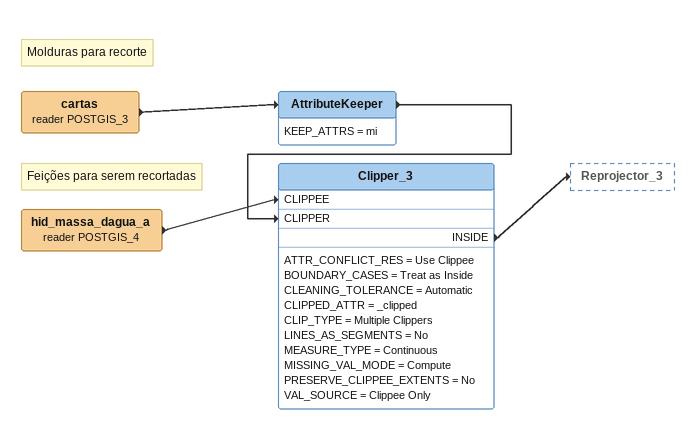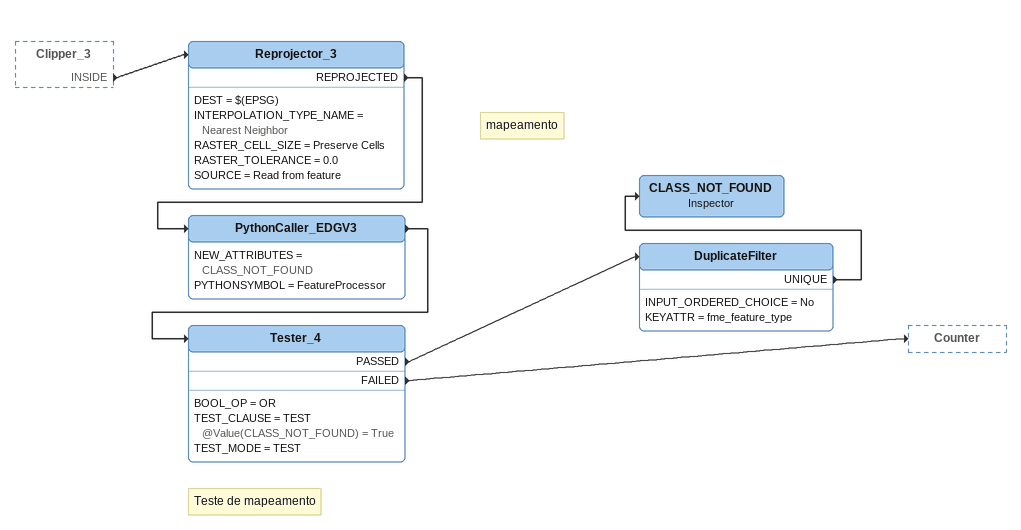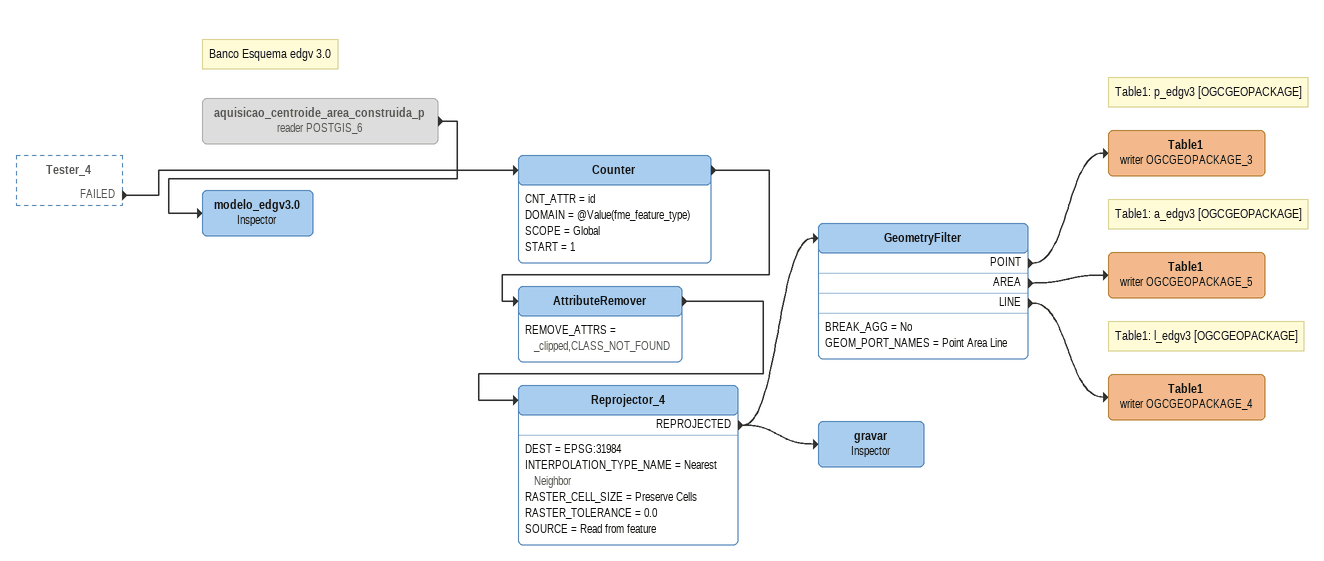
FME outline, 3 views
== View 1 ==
Note: Molduras para recorte
cartas (reader POSTGIS_3)
    -> AttributeKeeper
AttributeKeeper
    KEEP_ATTRS = mi
    -> Clipper_3 [CLIPPER]
Note: Feições para serem recortadas
hid_massa_dagua_a (reader POSTGIS_4)
    -> Clipper_3 [CLIPPEE]
Clipper_3
    ATTR_CONFLICT_RES = Use Clippee
    BOUNDARY_CASES = Treat as Inside
    CLEANING_TOLERANCE = Automatic
    CLIPPED_ATTR = _clipped
    CLIP_TYPE = Multiple Clippers
    LINES_AS_SEGMENTS = No
    MEASURE_TYPE = Continuous
    MISSING_VAL_MODE = Compute
    PRESERVE_CLIPPEE_EXTENTS = No
    VAL_SOURCE = Clippee Only
    INSIDE -> Reprojector_3

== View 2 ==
Clipper_3 [outside]
    INSIDE -> Reprojector_3
Reprojector_3
    DEST = $(EPSG)
    INTERPOLATION_TYPE_NAME = Nearest Neighbor
    RASTER_CELL_SIZE = Preserve Cells
    RASTER_TOLERANCE = 0.0
    SOURCE = Read from feature
    REPROJECTED -> PythonCaller_EDGV3
Note: mapeamento
PythonCaller_EDGV3
    NEW_ATTRIBUTES = CLASS_NOT_FOUND
    PYTHONSYMBOL = FeatureProcessor
    -> Tester_4
Note: Teste de mapeamento
Tester_4
    BOOL_OP = OR
    TEST_CLAUSE = TEST @Value(CLASS_NOT_FOUND) = True
    TEST_MODE = TEST
    PASSED -> DuplicateFilter
    FAILED -> Counter
DuplicateFilter
    INPUT_ORDERED_CHOICE = No
    KEYATTR = fme_feature_type
    UNIQUE -> CLASS_NOT_FOUND
CLASS_NOT_FOUND: Inspector

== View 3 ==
Tester_4 [outside]
    FAILED -> Counter
Counter
    CNT_ATTR = id
    DOMAIN = @Value(fme_feature_type)
    SCOPE = Global
    START = 1
    -> AttributeRemover
AttributeRemover
    REMOVE_ATTRS = _clipped,CLASS_NOT_FOUND
    -> Reprojector_4
Reprojector_4
    DEST = EPSG:31984
    INTERPOLATION_TYPE_NAME = Nearest Neighbor
    RASTER_CELL_SIZE = Preserve Cells
    RASTER_TOLERANCE = 0.0
    SOURCE = Read from feature
    REPROJECTED -> GeometryFilter
    REPROJECTED -> gravar
GeometryFilter
    BREAK_AGG = No
    GEOM_PORT_NAMES = Point Area Line
    POINT -> Table1 (writer OGCGEOPACKAGE_3)
    AREA -> Table1 (writer OGCGEOPACKAGE_5)
    LINE -> Table1 (writer OGCGEOPACKAGE_4)
Note: Table1: p_edgv3 [OGCGEOPACKAGE]
Table1 (writer OGCGEOPACKAGE_3)
Note: Table1: a_edgv3 [OGCGEOPACKAGE]
Table1 (writer OGCGEOPACKAGE_5)
Note: Table1: l_edgv3 [OGCGEOPACKAGE]
Table1 (writer OGCGEOPACKAGE_4)
gravar: Inspector
Note: Banco Esquema edgv 3.0
aquisicao_centroide_area_construida_p (reader POSTGIS_6) [off]
    -> modelo_edgv3.0
modelo_edgv3.0: Inspector
